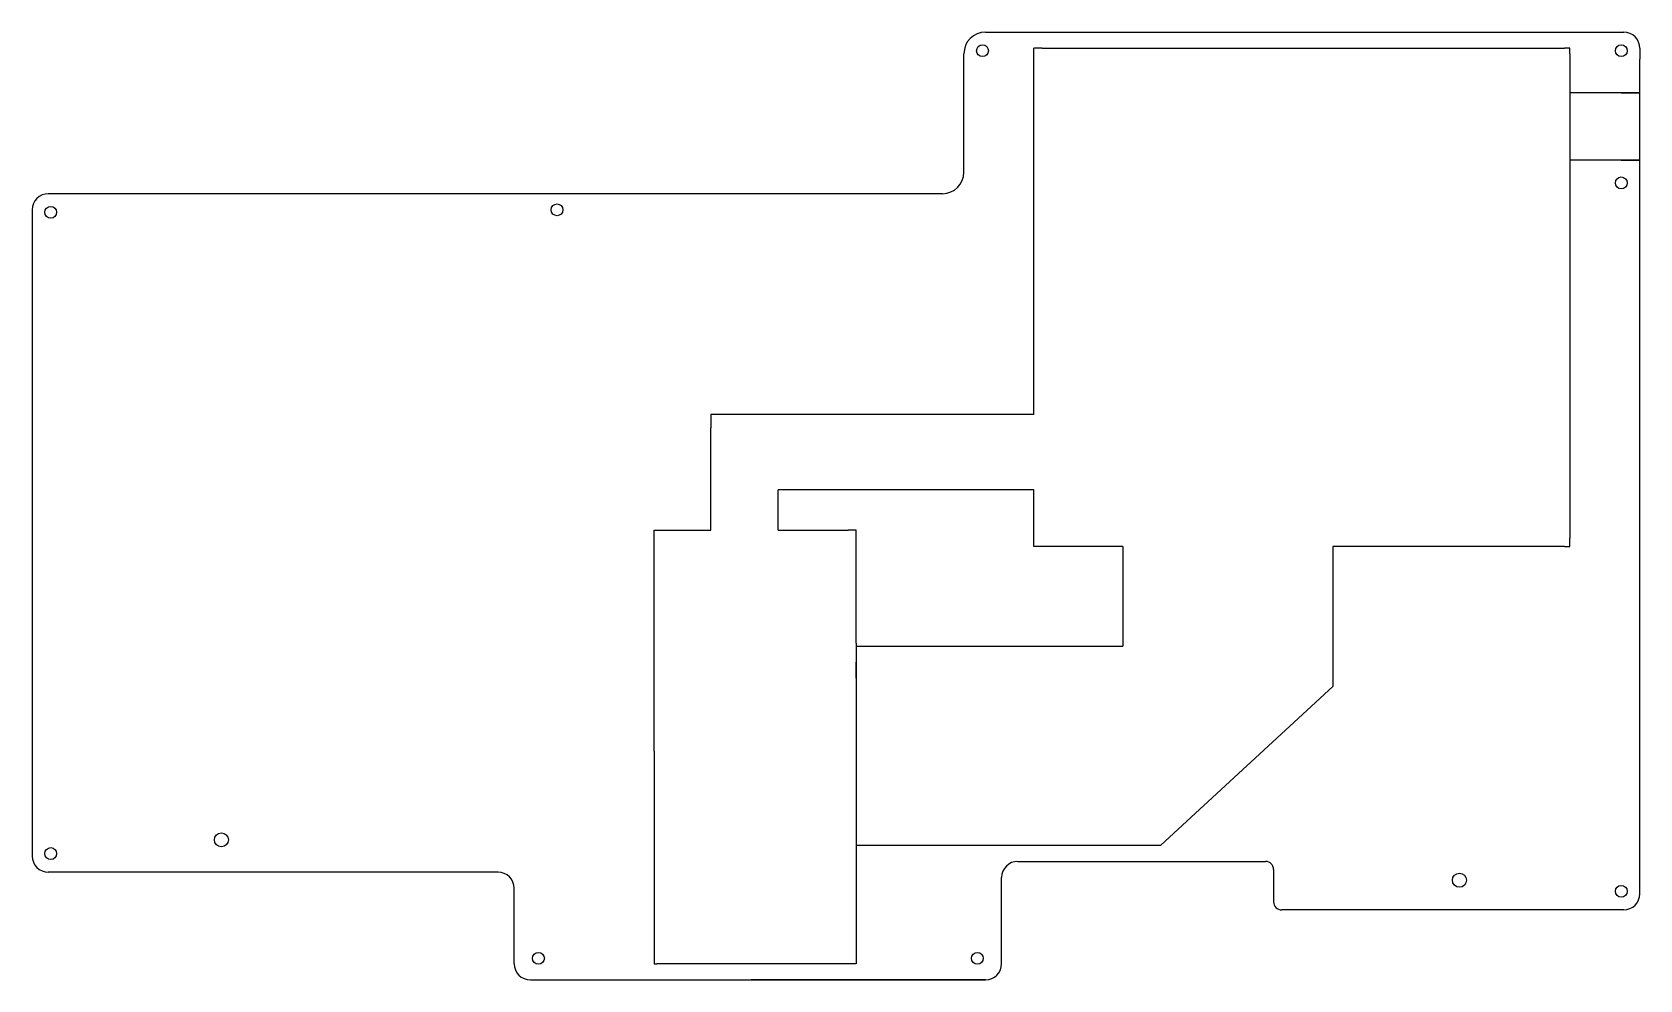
# Model space of a CAD drawing. Header units: inches. Extents: x 125 to 423, y 91 to 267.
import ezdxf

# ---------------------------------------------------------------- set-up
doc = ezdxf.new("R2010")
doc.units = ezdxf.units.IN
doc.header["$MEASUREMENT"] = 0

msp = doc.modelspace()

# ---------------------------------------------------------------- linework, layer by layer
for p, q in [((301.5, 267), (406.5, 267)), ((406.5, 267), (420, 267)), ((297.5, 261), (297.5, 263)), ((310.5, 196), (310.5, 264)), ((312, 264), (310.5, 264)), ((312, 264), (409, 264)), ((410, 264), (409, 264)), ((410, 263), (410, 264)), ((410, 263), (410, 173)), ((423, 264), (423, 262)), ((297.5, 241), (297.5, 261)), ((423, 107), (423, 262)), ((423, 255.75), (410, 255.75)), ((419.55, 255.75), (423, 255.75)), ((423, 243.25), (410, 243.25)), ((419.55, 243.25), (423, 243.25)), ((293.5, 237), (127.5, 237)), ((124.5, 234), (124.5, 114)), ((310.5, 196), (250.5, 196)), ((250.5, 196), (250.5, 193.5)), ((250.5, 174.5), (250.5, 193.5)), ((310.5, 182), (263, 182)), ((263, 178), (263, 182)), ((310.5, 171.5), (310.5, 182)), ((263, 174.5), (263, 178)), ((240, 173), (240, 174.5)), ((240, 174.5), (250.5, 174.5)), ((263, 174.5), (276, 174.5)), ((277.5, 174.5), (276, 174.5)), ((277.5, 173), (277.5, 174.5)), ((240, 135), (240, 173)), ((277.5, 153.5), (277.5, 173)), ((327, 171.5), (310.5, 171.5)), ((327, 171.5), (327, 153)), ((409, 171.5), (366, 171.5)), ((366, 171.5), (366, 148)), ((366, 171.5), (366, 145.5)), ((409, 171.5), (410, 171.5)), ((410, 171.5), (410, 173)), ((277.5, 153.5), (277.5, 133.5)), ((277.5, 153), (327, 153)), ((277.5, 147), (277.5, 150)), ((334.08, 116), (366, 145.5)), ((240, 133.5), (240, 135)), ((240, 133.5), (240, 98)), ((277.5, 133.5), (277.5, 94)), ((277.5, 117), (277.5, 115)), ((277.5, 117), (277.5, 115)), ((277.5, 116), (331, 116)), ((331, 116), (334.08, 116)), ((211, 111), (127.5, 111)), ((307.5, 113), (353.5, 113)), ((355, 111.5), (355, 105.5)), ((214, 94), (214, 108)), ((304.5, 94), (304.5, 110)), ((420, 104), (356.5, 104)), ((240, 98), (240, 94)), ((240, 94), (240.5, 94)), ((277.5, 94), (240.5, 94)), ((217, 91), (301.5, 91)), ((301.5, 91), (258, 91))]:
    msp.add_line(p, q)
for centre, radius in [((300.95, 263.55), 1.1), ((419.55, 263.55), 1.1), ((419.55, 239), 1.1), ((419.55, 239), 1.1), ((127.95, 233.55), 1.1), ((221.95, 234), 1.1), ((159.63, 117), 1.3), ((127.95, 114.45), 1.1), ((389.5, 109.5), 1.3), ((419.55, 107.45), 1.1), ((218.5, 95), 1.1), ((300, 95), 1.1)]:
    msp.add_circle(centre, radius)
for centre, radius, start, end in [((301.5, 263), 4, 90, 180), ((420, 264), 3, 0, 90), ((293.5, 241), 4, 270, 0), ((127.5, 234), 3, 90, 180), ((127.5, 114), 3, 180, 270), ((211, 108), 3, 0, 90), ((307.5, 110), 3, 90, 180), ((353.5, 111.5), 1.5, 0, 90), ((356.5, 105.5), 1.5, 180, 270), ((420, 107), 3, 270, 0), ((217, 94), 3, 180, 270), ((301.5, 94), 3, 270, 0)]:
    msp.add_arc(centre, radius, start, end)

doc.saveas('drawing.dxf')
